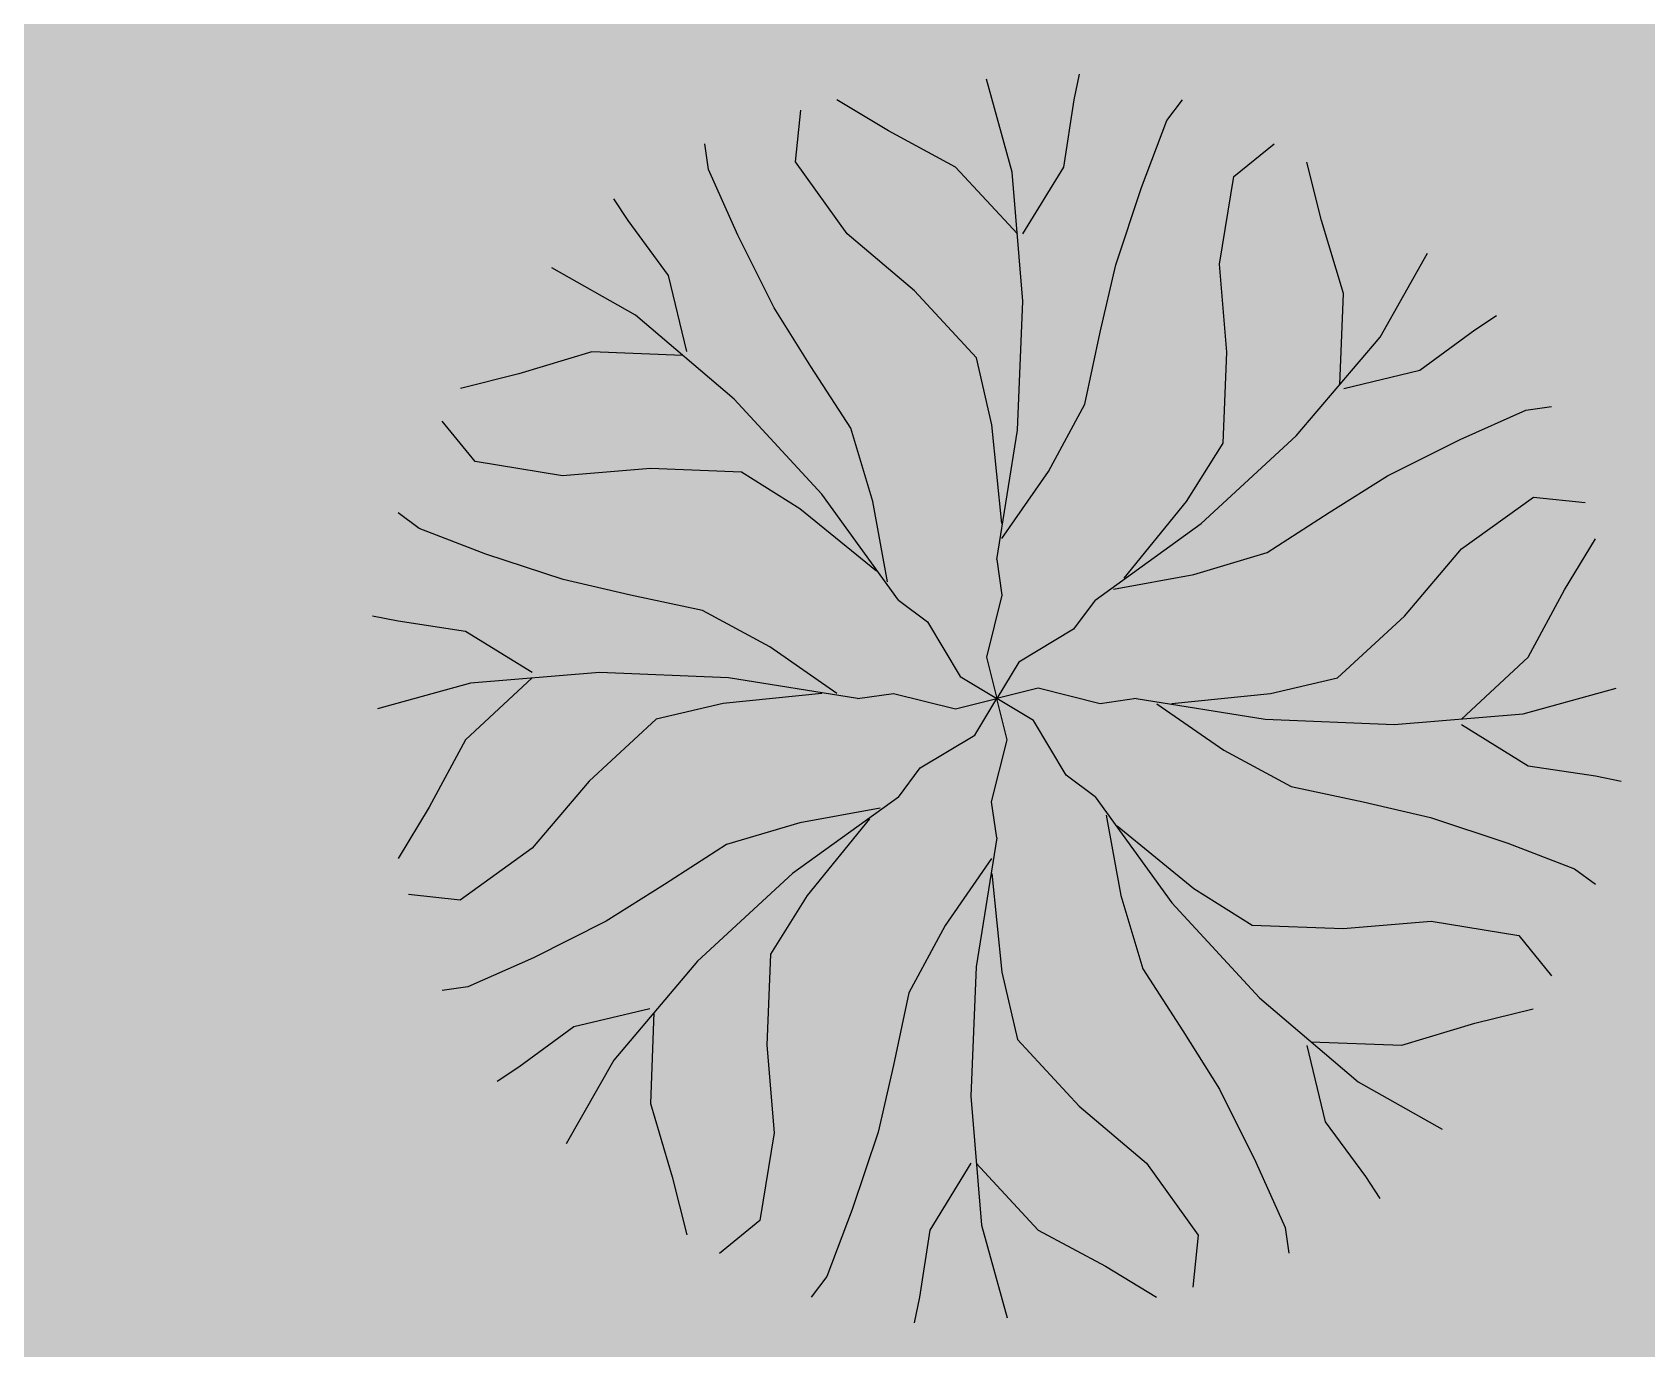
# Model space of a CAD drawing. Header units: centimetres. Extents: x 36197 to 153554, y 16793 to 70808.
# Drawn here: x 92256 to 93187, y 31114 to 31873 of the extents above; entities that cross this region are included whole.
import ezdxf

# ---------------------------------------------------------------- set-up
doc = ezdxf.new("R2010")
doc.units = ezdxf.units.CM
for name, color, linetype, transparency in [('Autocad blocks Vol.2$0$CAY', 94, 'Continuous', 0.8), ('Pemukiman', 250, 'Continuous', 0.8), ('Rel Kereta', 230, 'Continuous', 0.8), ('Tamanaa', 192, 'Continuous', 0.8)]:
    doc.layers.add(name, color=color, linetype=linetype, transparency=transparency)

# ---------------------------------------------------------------- blocks, each defined once
blk = doc.blocks.new('Autocad blocks Vol.2$0$A$C77DD64D8')
at = {"layer": 'Autocad blocks Vol.2$0$CAY'}
for p, q in [((514, 924.7), (493.4, 999.4)), ((563.8, 982.7), (568, 1003.3)), ((339.8, 932.9), (344.1, 974.5)), ((414.5, 957.8), (373.2, 982.7)), ((555.6, 928.7), (563.8, 982.7)), ((638.4, 966), (650.9, 982.7)), ((617.8, 912.3), (638.4, 966)), ((270, 926.7), (267, 947.3)), ((468.5, 928.7), (414.5, 957.8)), ((692.2, 921.1), (724.6, 947.4)), ((293.4, 874.1), (270, 926.7)), ((381.4, 875), (339.8, 932.9)), ((518.3, 875), (468.5, 928.7)), ((522.5, 821), (514, 924.7)), ((522.5, 875), (555.6, 928.7)), ((762.6, 885.9), (750.9, 932.6)), ((597.2, 850.1), (617.8, 912.3)), ((680.6, 850.7), (692.2, 921.1)), ((205.5, 885.7), (193.9, 903.3)), ((237.8, 841.7), (205.5, 885.7)), ((780.2, 827.1), (762.6, 885.9)), ((322.8, 815.6), (293.4, 874.1)), ((435.4, 829.2), (381.4, 875)), ((809.6, 792.1), (847.7, 859.5)), ((211.2, 809.6), (143.9, 847.7)), ((584.7, 796.1), (597.2, 850.1)), ((686.4, 780.1), (680.6, 850.7)), ((252.4, 780.4), (237.8, 841.7)), ((485.2, 775.5), (435.4, 829.2)), ((518.3, 717.2), (522.5, 821)), ((777.4, 753.9), (780.2, 827.1)), ((290.6, 742.2), (211.2, 809.6)), ((352.2, 768.6), (322.8, 815.6)), ((885.7, 797.9), (903.3, 809.5)), ((572.3, 738.2), (584.7, 796.1)), ((742.2, 712.7), (809.6, 792.1)), ((841.7, 765.5), (885.7, 797.9)), ((176.2, 780.2), (117.5, 762.6)), ((249.4, 777.4), (176.2, 780.2)), ((683.6, 706.9), (686.4, 780.1)), ((384.4, 718.8), (352.2, 768.6)), ((497.6, 721.5), (485.2, 775.5)), ((117.5, 762.6), (70.7, 750.9)), ((780.4, 750.9), (841.7, 765.5)), ((361, 665.8), (290.6, 742.2)), ((543.1, 684.2), (572.3, 738.2)), ((874.1, 709.9), (926.7, 733.3)), ((926.7, 733.3), (947.3, 736.3)), ((82.3, 692.2), (55.9, 724.6)), ((401.9, 660), (384.4, 718.8)), ((505.7, 642.3), (497.6, 721.5)), ((501.6, 613.5), (518.3, 717.2)), ((654.2, 660), (683.6, 706.9)), ((665.8, 642.4), (742.2, 712.7)), ((815.6, 680.5), (874.1, 709.9)), ((152.6, 680.6), (82.3, 692.2)), ((223.2, 686.4), (152.6, 680.6)), ((296.4, 683.6), (223.2, 686.4)), ((343.4, 654.2), (296.4, 683.6)), ((505.8, 630.2), (543.1, 684.2)), ((768.6, 651.1), (815.6, 680.5)), ((422.5, 580.7), (361, 665.8)), ((875, 621.9), (932.9, 663.5)), ((932.9, 663.5), (974.5, 659.3)), ((37.3, 638.4), (20.6, 650.9)), ((405, 604), (343.4, 654.2)), ((413.7, 595.5), (401.9, 660)), ((604, 598.3), (654.2, 660)), ((718.8, 619), (768.6, 651.1)), ((91, 617.8), (37.3, 638.4)), ((580.7, 580.8), (665.8, 642.4)), ((957.8, 588.9), (982.7, 630.1)), ((153.2, 597.2), (91, 617.8)), ((501.6, 613.5), (505.8, 584.7)), ((660, 601.4), (718.8, 619)), ((829.2, 567.9), (875, 621.9)), ((207.2, 584.7), (153.2, 597.2)), ((595.5, 589.6), (660, 601.4)), ((265.2, 572.3), (207.2, 584.7)), ((505.8, 584.7), (493.4, 534.9)), ((928.7, 534.8), (957.8, 588.9)), ((319.2, 543.1), (265.2, 572.3)), ((422.5, 580.7), (445.9, 563.3)), ((580.7, 580.8), (563.3, 557.4)), ((20.6, 563.8), (0, 568)), ((74.6, 555.6), (20.6, 563.8)), ((445.9, 563.3), (472.3, 519.3)), ((775.5, 518.2), (829.2, 567.9)), ((128.3, 522.5), (74.6, 555.6)), ((563.3, 557.4), (519.3, 531)), ((373.1, 505.8), (319.2, 543.1)), ((493.4, 534.8), (501.7, 501.7)), ((875, 485.1), (928.7, 534.8)), ((182.3, 522.5), (78.6, 514)), ((286.1, 518.3), (182.3, 522.5)), ((472.3, 519.3), (501.7, 501.7)), ((519.3, 531), (501.7, 501.7)), ((78.6, 514), (4, 493.4)), ((128.3, 518.3), (74.6, 468.5)), ((389.8, 501.6), (286.1, 518.3)), ((534.8, 510), (501.7, 501.7)), ((584.7, 497.5), (534.9, 510)), ((721.5, 505.7), (775.5, 518.2)), ((924.7, 489.3), (999.4, 510)), ((281.8, 497.6), (227.8, 485.2)), ((361, 505.7), (281.8, 497.6)), ((389.8, 501.6), (418.7, 505.8)), ((418.7, 505.8), (468.4, 493.4)), ((468.5, 493.4), (501.7, 501.7)), ((484.1, 472.3), (501.7, 501.7)), ((531, 484.1), (501.7, 501.7)), ((510, 468.5), (501.7, 501.7)), ((613.5, 501.7), (584.7, 497.5)), ((613.5, 501.7), (717.2, 485.1)), ((630.2, 497.5), (684.2, 460.2)), ((642.3, 497.7), (721.5, 505.7)), ((227.8, 485.2), (174.1, 435.4)), ((557.4, 440), (531, 484)), ((717.2, 485.1), (821, 480.8)), ((821, 480.8), (924.7, 489.3)), ((875, 480.8), (928.7, 447.7)), ((74.6, 468.5), (45.5, 414.5)), ((440, 445.9), (484, 472.3)), ((497.5, 418.7), (510, 468.4)), ((684.2, 460.2), (738.2, 431)), ((422.6, 422.5), (440, 445.9)), ((928.7, 447.7), (982.7, 439.5)), ((174.1, 435.4), (128.3, 381.4)), ((580.8, 422.6), (557.4, 440)), ((738.2, 431), (796.1, 418.6)), ((982.7, 439.5), (1003.3, 435.3)), ((422.6, 422.5), (337.5, 361)), ((501.7, 389.8), (497.5, 418.7)), ((580.8, 422.6), (642.4, 337.5)), ((796.1, 418.6), (850.1, 406.2)), ((45.5, 414.5), (20.6, 373.2)), ((407.9, 413.7), (343.3, 401.9)), ((399.4, 405), (349.1, 343.4)), ((589.6, 407.9), (601.4, 343.3)), ((850.1, 406.2), (912.3, 385.5)), ((343.3, 401.9), (284.5, 384.4)), ((501.7, 389.8), (485.1, 286.1)), ((598.3, 399.4), (660, 349.1)), ((128.3, 381.4), (70.4, 339.8)), ((284.5, 384.4), (234.7, 352.2)), ((912.3, 385.5), (966, 364.9)), ((497.5, 373.1), (460.2, 319.2)), ((966, 364.9), (982.7, 352.4)), ((234.7, 352.2), (187.7, 322.8)), ((337.5, 361), (261.1, 290.6)), ((497.7, 361), (505.7, 281.8)), ((70.4, 339.8), (28.8, 344.1)), ((349.1, 343.4), (319.7, 296.4)), ((601.4, 343.3), (619, 284.5)), ((642.4, 337.5), (712.7, 261.1)), ((660, 349.1), (706.9, 319.7)), ((187.7, 322.8), (129.2, 293.4)), ((460.2, 319.2), (431, 265.2)), ((706.9, 319.7), (780.1, 316.9)), ((780.1, 316.9), (850.7, 322.7)), ((850.7, 322.7), (921.1, 311.2)), ((921.1, 311.2), (947.4, 278.8)), ((129.2, 293.4), (76.6, 270)), ((261.1, 290.6), (193.8, 211.2)), ((319.7, 296.4), (316.9, 223.2)), ((485.1, 286.1), (480.8, 182.3)), ((505.7, 281.8), (518.2, 227.8)), ((619, 284.5), (651.1, 234.7)), ((76.6, 270), (56, 267)), ((431, 265.2), (418.6, 207.2)), ((712.7, 261.1), (792.1, 193.8)), ((222.9, 252.4), (161.6, 237.8)), ((225.9, 249.4), (223.2, 176.2)), ((885.9, 240.8), (932.6, 252.4)), ((161.6, 237.8), (117.6, 205.5)), ((651.1, 234.7), (680.5, 187.7)), ((827.1, 223.2), (885.9, 240.8)), ((316.9, 223.2), (322.7, 152.6)), ((518.2, 227.8), (567.9, 174.1)), ((750.9, 222.9), (765.5, 161.6)), ((753.9, 225.9), (827.1, 223.2)), ((193.8, 211.2), (155.6, 143.9)), ((117.6, 205.5), (100, 193.9)), ((418.6, 207.2), (406.2, 153.2)), ((480.8, 182.3), (489.3, 78.6)), ((680.5, 187.7), (709.9, 129.2)), ((792.1, 193.8), (859.5, 155.6)), ((223.2, 176.2), (240.8, 117.5)), ((567.9, 174.1), (621.9, 128.3)), ((765.5, 161.6), (797.9, 117.6)), ((322.7, 152.6), (311.2, 82.3)), ((406.2, 153.2), (385.5, 91)), ((240.8, 117.5), (252.4, 70.7)), ((480.8, 128.3), (447.7, 74.6)), ((485.1, 128.3), (534.8, 74.6)), ((621.9, 128.3), (663.5, 70.4)), ((709.9, 129.2), (733.3, 76.6)), ((797.9, 117.6), (809.5, 100)), ((385.5, 91), (364.9, 37.3)), ((311.2, 82.3), (278.8, 55.9)), ((489.3, 78.6), (510, 4)), ((447.7, 74.6), (439.5, 20.6)), ((534.8, 74.6), (588.9, 45.5)), ((663.5, 70.4), (659.3, 28.8)), ((733.3, 76.6), (736.3, 56)), ((588.9, 45.5), (630.1, 20.6)), ((364.9, 37.3), (352.4, 20.6)), ((439.5, 20.6), (435.3, 0))]:
    blk.add_line(p, q, dxfattribs=at)

msp = doc.modelspace()

# ---------------------------------------------------------------- hatches: boundary and pattern name
at = {"layer": 'Pemukiman', "true_color": 0x58ba48}
h = msp.add_hatch(color=85, dxfattribs=at)
h.dxf.hatch_style = 1
h.paths.add_polyline_path([(104968.68, 23982.41), (113008.85, 25350.22), (112920.15, 25871.6), (112882, 25881.33), (112818.94, 25928.5), (112778.74, 25996.21), (112767.51, 26074.15), (112816.46, 26992.95, -0.321038), (55925.12, 44356.15), (55629.11, 42906.1, 0.277679)])
at = {"layer": 'Pemukiman', "true_color": 0x8cd86b}
h = msp.add_hatch(color=73, dxfattribs=at)
h.dxf.hatch_style = 1
h.paths.add_polyline_path([(94313.26, 35172.8), (89071.74, 35185.61), (89069.01, 35145.67), (88962.24, 33578.74), (88165.91, 32722.84), (84170.8, 31862.34), (84455.74, 28174.98), (80952.45, 28302.22), (79216.74, 28775.95), (78848.97, 31449.58), (73593.62, 31041.97), (73524.26, 30585.16), (73470.79, 29800.48, 0.098362), (92652.02, 24462.08)])
at = {"layer": 'Rel Kereta', "true_color": 0x928178, "transparency": 33554687}
h = msp.add_hatch(color=252, dxfattribs=at)
h.dxf.hatch_style = 1
h.paths.add_polyline_path([(105230.42, 22506.1), (127359.95, 25792.71), (127383.63, 26200.43), (105160.62, 22899.78, -0.317213), (50534.18, 48541.6), (42260.45, 69166.69), (41849.29, 69198.08), (41816.92, 69198.44), (50173.14, 48367.71, 0.317358)])
at = {"layer": 'Rel Kereta', "true_color": 0x606161, "transparency": 33554687}
h = msp.add_hatch(color=251, dxfattribs=at)
h.dxf.hatch_style = 1
h.paths.add_polyline_path([(127383.63, 26200.43), (127453.4, 27401.98), (105037.1, 23588.49, -0.309326), (51894.02, 47610.33), (51193.69, 48776.86), (43049.36, 69079.38), (42868.62, 69120.26), (42260.45, 69166.69), (50534.18, 48541.6, 0.317213), (105160.62, 22899.78)])
at = {"layer": 'Rel Kereta', "true_color": 0x928178, "transparency": 33554687}
h = msp.add_hatch(color=252, dxfattribs=at)
h.dxf.hatch_style = 1
h.paths.add_polyline_path([(52236.08, 47817.35, 0.031685), (56102.12, 42606.56, -0.698583), (56193.2, 42756.34, -0.962774), (56523.91, 42914.19, -0.877474), (56953.45, 42901.77, -0.680311), (57135.02, 42506.49, -0.586323), (56950.12, 42176.19, -0.717675), (56745.42, 42091.71, -1.030255), (56410.34, 41930.17, 0.271121), (104968.68, 23982.41), (127477.19, 27811.59), (127453.4, 27401.98), (105037.1, 23588.49, -0.309326), (51894.02, 47610.33), (51193.69, 48776.86), (43049.36, 69079.38), (44028.29, 68857.95), (51475.23, 48959.43), (51769.85, 48229.38, 0.154532)])

# ---------------------------------------------------------------- linework, layer by layer
at = {"layer": 'Pemukiman'}
msp.add_arc((96498.36, 75411.12), 51094.02, 217.430629, 288.625058, dxfattribs=at)
at = {"layer": 'Rel Kereta', "color": 18, "true_color": 0x000000}
for centre, radius, start, end in [((96022.56, 74440.44), 52344.47, 209.655054, 280.053954), ((96022.55, 74440.35), 52744.21, 209.625079, 280.053983), ((96022.56, 74440.44), 51244.96, 211.299556, 280.053954), ((96022.56, 74440.44), 51644.78, 211.299556, 280.053954)]:
    msp.add_arc(centre, radius, start, end, dxfattribs=at)

# ---------------------------------------------------------------- block references
at = {"layer": 'Tamanaa', "xscale": 0.717871299056675, "yscale": 0.717871299056675, "zscale": 0.717871299056675}
msp.add_blockref('Autocad blocks Vol.2$0$A$C77DD64D8', (92452, 31128.52), dxfattribs=at)

doc.saveas('drawing.dxf')
